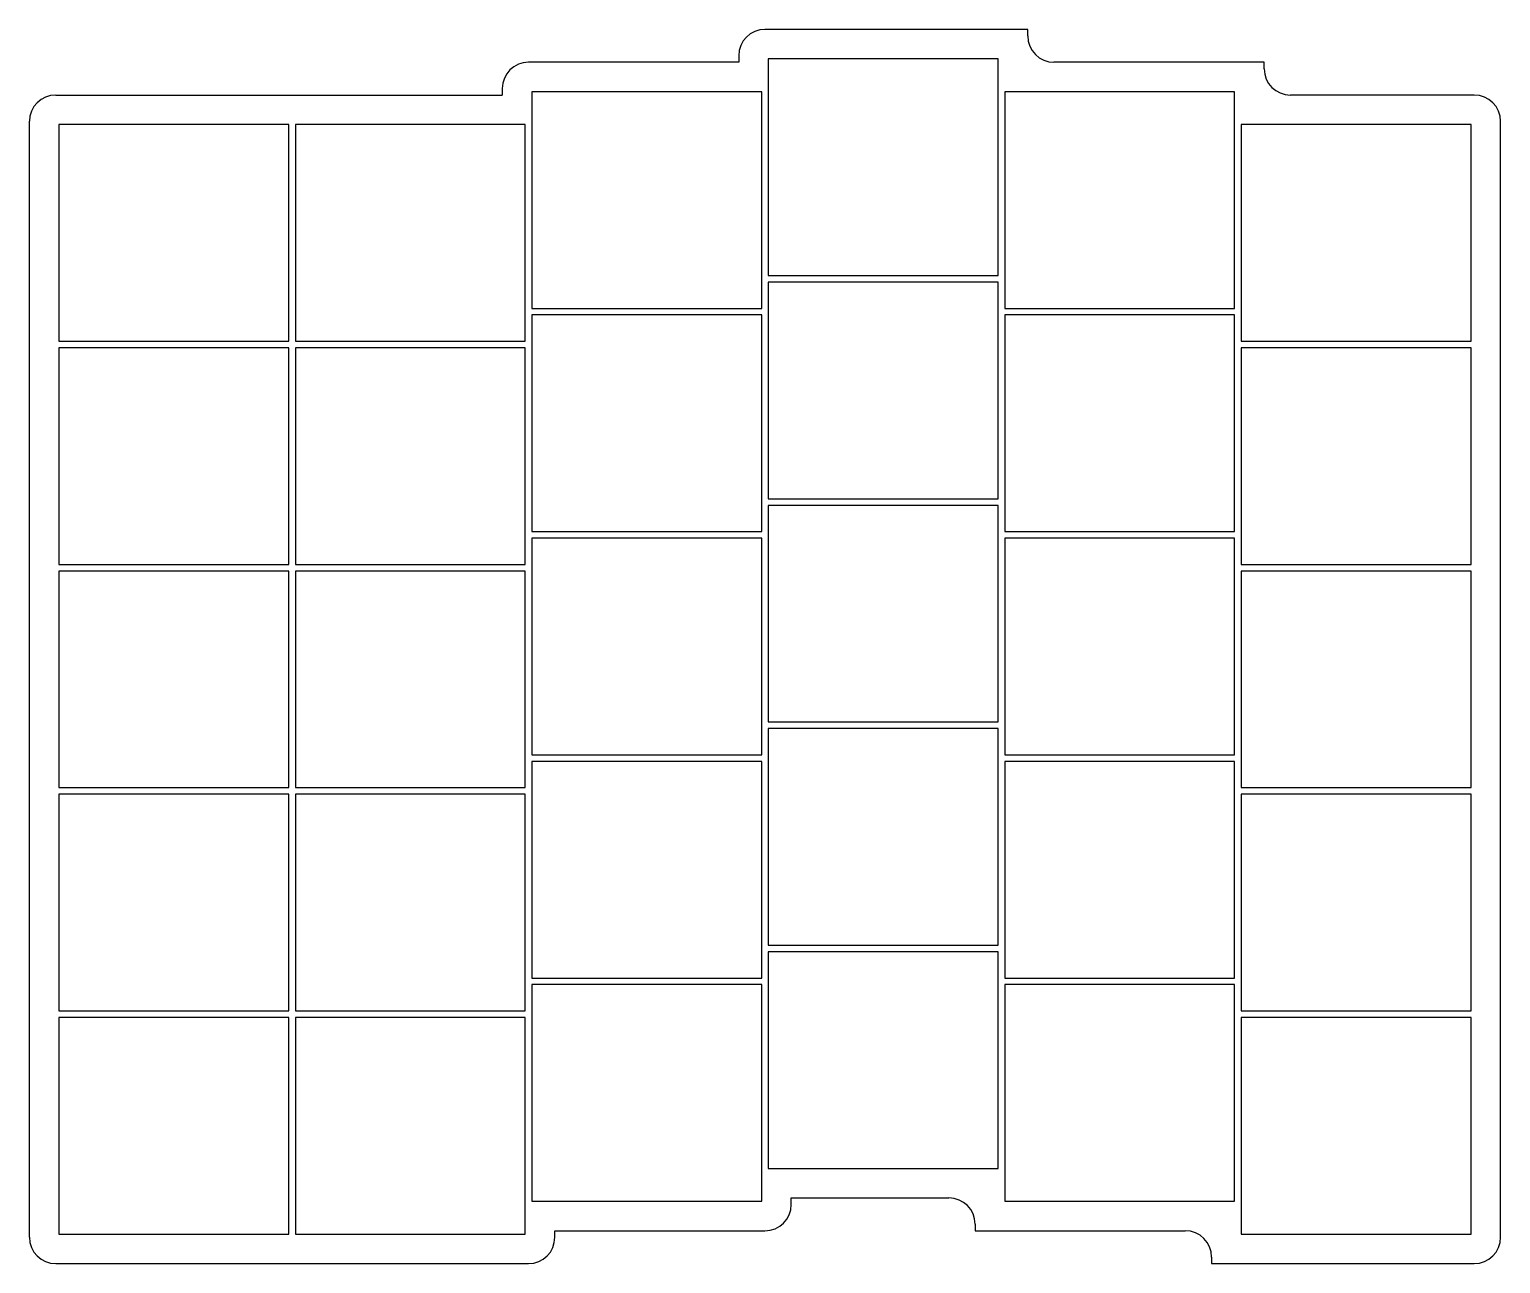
# Model space of a CAD drawing. Header units: millimetres. Extents: x 19 to 131, y -110 to -16.
import ezdxf

# ---------------------------------------------------------------- set-up
doc = ezdxf.new("R2010")
doc.units = ezdxf.units.MM

msp = doc.modelspace()

# ---------------------------------------------------------------- linework, layer by layer
for p, q in [((95, -16.5), (75, -16.5)), ((95, -17), (95, -16.5)), ((73, -19), (57, -19)), ((73, -18.5), (73, -19)), ((92.75, -18.75), (75.25, -18.75)), ((75.25, -18.75), (75.25, -35.25)), ((92.75, -35.25), (92.75, -18.75)), ((113, -19), (97, -19)), ((113, -19.5), (113, -19)), ((55, -21), (55, -21.5)), ((74.75, -21.25), (57.25, -21.25)), ((57.25, -21.25), (57.25, -37.75)), ((74.75, -37.75), (74.75, -21.25)), ((110.75, -21.25), (93.25, -21.25)), ((93.25, -21.25), (93.25, -37.75)), ((110.75, -37.75), (110.75, -21.25)), ((21, -21.5), (55, -21.5)), ((129, -21.5), (115, -21.5)), ((19, -108.5), (19, -23.5)), ((131, -108.5), (131, -23.5)), ((38.75, -23.75), (21.25, -23.75)), ((21.25, -23.75), (21.25, -40.25)), ((38.75, -40.25), (38.75, -23.75)), ((56.75, -23.75), (39.25, -23.75)), ((39.25, -23.75), (39.25, -40.25)), ((56.75, -40.25), (56.75, -23.75)), ((128.75, -23.75), (111.25, -23.75)), ((111.25, -23.75), (111.25, -40.25)), ((128.75, -40.25), (128.75, -23.75)), ((75.25, -35.25), (92.75, -35.25)), ((92.75, -35.75), (75.25, -35.75)), ((75.25, -35.75), (75.25, -52.25)), ((92.75, -52.25), (92.75, -35.75)), ((57.25, -37.75), (74.75, -37.75)), ((93.25, -37.75), (110.75, -37.75)), ((74.75, -38.25), (57.25, -38.25)), ((57.25, -38.25), (57.25, -54.75)), ((74.75, -54.75), (74.75, -38.25)), ((110.75, -38.25), (93.25, -38.25)), ((93.25, -38.25), (93.25, -54.75)), ((110.75, -54.75), (110.75, -38.25)), ((21.25, -40.25), (38.75, -40.25)), ((39.25, -40.25), (56.75, -40.25)), ((111.25, -40.25), (128.75, -40.25)), ((38.75, -40.75), (21.25, -40.75)), ((21.25, -40.75), (21.25, -57.25)), ((38.75, -57.25), (38.75, -40.75)), ((56.75, -40.75), (39.25, -40.75)), ((39.25, -40.75), (39.25, -57.25)), ((56.75, -57.25), (56.75, -40.75)), ((128.75, -40.75), (111.25, -40.75)), ((111.25, -40.75), (111.25, -57.25)), ((128.75, -57.25), (128.75, -40.75)), ((75.25, -52.25), (92.75, -52.25)), ((92.75, -52.75), (75.25, -52.75)), ((75.25, -52.75), (75.25, -69.25)), ((92.75, -69.25), (92.75, -52.75)), ((57.25, -54.75), (74.75, -54.75)), ((93.25, -54.75), (110.75, -54.75)), ((74.75, -55.25), (57.25, -55.25)), ((57.25, -55.25), (57.25, -71.75)), ((74.75, -71.75), (74.75, -55.25)), ((110.75, -55.25), (93.25, -55.25)), ((93.25, -55.25), (93.25, -71.75)), ((110.75, -71.75), (110.75, -55.25)), ((21.25, -57.25), (38.75, -57.25)), ((38.75, -57.75), (21.25, -57.75)), ((21.25, -57.75), (21.25, -74.25)), ((38.75, -74.25), (38.75, -57.75)), ((39.25, -57.25), (56.75, -57.25)), ((56.75, -57.75), (39.25, -57.75)), ((39.25, -57.75), (39.25, -74.25)), ((56.75, -74.25), (56.75, -57.75)), ((111.25, -57.25), (128.75, -57.25)), ((128.75, -57.75), (111.25, -57.75)), ((111.25, -57.75), (111.25, -74.25)), ((128.75, -74.25), (128.75, -57.75)), ((75.25, -69.25), (92.75, -69.25)), ((92.75, -69.75), (75.25, -69.75)), ((75.25, -69.75), (75.25, -86.25)), ((92.75, -86.25), (92.75, -69.75)), ((57.25, -71.75), (74.75, -71.75)), ((74.75, -72.25), (57.25, -72.25)), ((57.25, -72.25), (57.25, -88.75)), ((74.75, -88.75), (74.75, -72.25)), ((93.25, -71.75), (110.75, -71.75)), ((110.75, -72.25), (93.25, -72.25)), ((93.25, -72.25), (93.25, -88.75)), ((110.75, -88.75), (110.75, -72.25)), ((21.25, -74.25), (38.75, -74.25)), ((38.75, -74.75), (21.25, -74.75)), ((21.25, -74.75), (21.25, -91.25)), ((38.75, -91.25), (38.75, -74.75)), ((39.25, -74.25), (56.75, -74.25)), ((56.75, -74.75), (39.25, -74.75)), ((39.25, -74.75), (39.25, -91.25)), ((56.75, -91.25), (56.75, -74.75)), ((111.25, -74.25), (128.75, -74.25)), ((128.75, -74.75), (111.25, -74.75)), ((111.25, -74.75), (111.25, -91.25)), ((128.75, -91.25), (128.75, -74.75)), ((75.25, -86.25), (92.75, -86.25)), ((92.75, -86.75), (75.25, -86.75)), ((75.25, -86.75), (75.25, -103.25)), ((92.75, -103.25), (92.75, -86.75)), ((57.25, -88.75), (74.75, -88.75)), ((74.75, -89.25), (57.25, -89.25)), ((57.25, -89.25), (57.25, -105.75)), ((74.75, -105.75), (74.75, -89.25)), ((93.25, -88.75), (110.75, -88.75)), ((110.75, -89.25), (93.25, -89.25)), ((93.25, -89.25), (93.25, -105.75)), ((110.75, -105.75), (110.75, -89.25)), ((21.25, -91.25), (38.75, -91.25)), ((38.75, -91.75), (21.25, -91.75)), ((21.25, -91.75), (21.25, -108.25)), ((38.75, -108.25), (38.75, -91.75)), ((39.25, -91.25), (56.75, -91.25)), ((56.75, -91.75), (39.25, -91.75)), ((39.25, -91.75), (39.25, -108.25)), ((56.75, -108.25), (56.75, -91.75)), ((111.25, -91.25), (128.75, -91.25)), ((128.75, -91.75), (111.25, -91.75)), ((111.25, -91.75), (111.25, -108.25)), ((128.75, -108.25), (128.75, -91.75)), ((75.25, -103.25), (92.75, -103.25)), ((57.25, -105.75), (74.75, -105.75)), ((77, -106), (77, -105.5)), ((77, -105.5), (89, -105.5)), ((93.25, -105.75), (110.75, -105.75)), ((91, -107.5), (91, -108)), ((21.25, -108.25), (38.75, -108.25)), ((39.25, -108.25), (56.75, -108.25)), ((59, -108.5), (59, -108)), ((59, -108), (75, -108)), ((91, -108), (107, -108)), ((111.25, -108.25), (128.75, -108.25)), ((21, -110.5), (57, -110.5)), ((109, -110), (109, -110.5)), ((109, -110.5), (129, -110.5))]:
    msp.add_line(p, q)
for centre, start, end in [((75, -18.5), 90, 180), ((97, -17), 180, 270), ((57, -21), 90, 180), ((115, -19.5), 180, 270), ((21, -23.5), 90, 180), ((129, -23.5), 0, 90), ((75, -106), 270, 0), ((89, -107.5), 0, 90), ((21, -108.5), 180, 270), ((57, -108.5), 270, 0), ((107, -110), 0, 90), ((129, -108.5), 270, 0)]:
    msp.add_arc(centre, 2, start, end)

doc.saveas('drawing.dxf')
